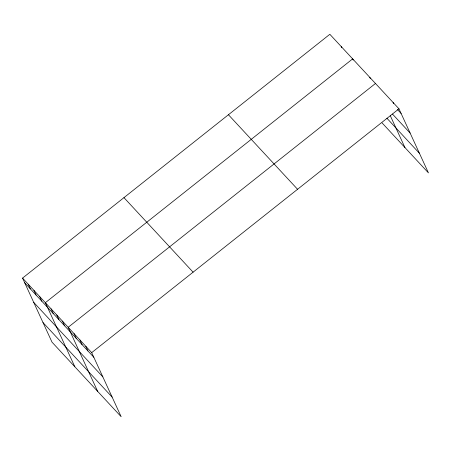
<?xml version="1.0" encoding="UTF-8"?>
<svg xmlns="http://www.w3.org/2000/svg" width="451" height="451" viewBox="0 0 451 451"><rect width="100%" height="100%" fill="white"/><g stroke="black" fill="none" stroke-linecap="round" stroke-linejoin="round"><path stroke-width="0.68" d="M22.55 278.098L91.688 352.637L121.161 416.713L52.023 342.174L22.55 278.098L329.839 34.287L398.977 108.826L428.45 172.902L382.127 122.96M375.474 83.48L68.18 327.296L97.653 391.372M91.688 352.637L398.977 108.826M397.5 109.57L401.114 113.472M392.505 114.075L410.134 133.084M386.89 118.207L419.43 153.289M228.437 114.746L297.57 189.285M123.957 197.639L193.096 272.178M24.687 282.743L93.825 357.282M33.707 302.356L102.845 376.895M43.003 322.561L112.136 397.1M393.103 102.49L393.638 103.651M390.346 115.822L404.942 147.556M369.769 77.335L370.305 78.497M353.189 60.045L352.659 58.884L45.365 302.694L74.838 366.77M341.249 46.583L341.785 47.744M85.808 346.306L87.945 350.946M79.934 339.969L82.071 344.615M74.06 333.633L76.191 338.278M62.475 321.146L64.611 325.791M56.775 314.995L58.912 319.641M51.07 308.845L53.207 313.49M39.66 296.549L41.796 301.195M33.96 290.399L36.091 295.044M28.255 284.248L30.392 288.894"/></g></svg>
